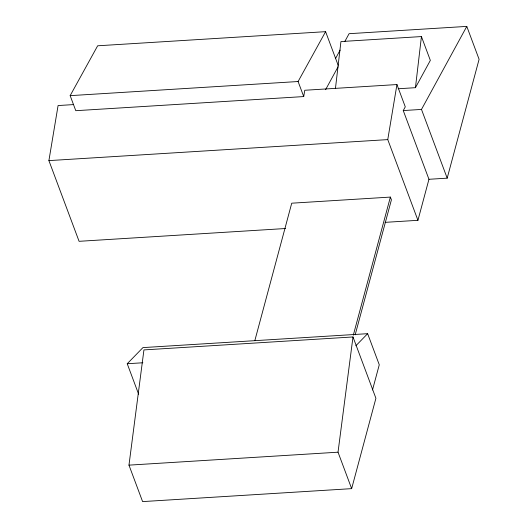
<?xml version="1.0" encoding="UTF-8"?>
<svg xmlns="http://www.w3.org/2000/svg" width="528" height="528" viewBox="0 0 528 528"><rect width="100%" height="100%" fill="white"/><g stroke="black" fill="none" stroke-linecap="round" stroke-linejoin="round"><path stroke-width="0.79" d="M335.432 88.618L340.943 41.554L421.43 36.564L430.34 60.39L415.444 87.688L398.198 88.757M415.444 87.688L421.43 36.564M128.971 465.142L143.933 349.912L352.994 336.956L375.916 398.277L351.655 488.644L142.6 501.6L128.971 465.142L338.026 452.192L351.655 488.644M338.026 452.192L352.994 336.956M285.516 228.518L79.081 241.316L48.906 160.611L58.08 105.547L73.577 104.59M338.177 65.32L325.598 31.667L97.66 45.791L70.158 95.647L75.788 110.695L303.725 96.571L304.775 90.262L396.944 84.553L405.28 106.847L403.253 110.557L428.954 179.289L417.938 220.315L385.037 222.354M417.938 220.315L387.763 139.61L396.944 84.553M254.866 340.52L291.733 203.194L390.383 197.083L391.413 199.835L355.186 334.778M353.305 335.201L390.383 197.083M372.504 389.968L379.269 364.775L367.64 333.676L142.949 347.602L127.235 363.733L138.646 394.244M428.954 179.289L447.19 178.16L479.094 59.314L466.792 26.4L349.087 33.693L344.797 41.547M335.452 58.681L340.124 50.114M325.591 89.681L338.078 66.799M447.19 178.16L421.489 109.428L466.792 26.4M303.725 96.571L298.096 81.523L325.598 31.667M355.852 345.781L367.64 333.676M70.158 95.647L298.096 81.523M403.253 110.557L421.489 109.428M48.906 160.611L387.763 139.61M127.235 363.733L142.85 362.769"/></g></svg>
